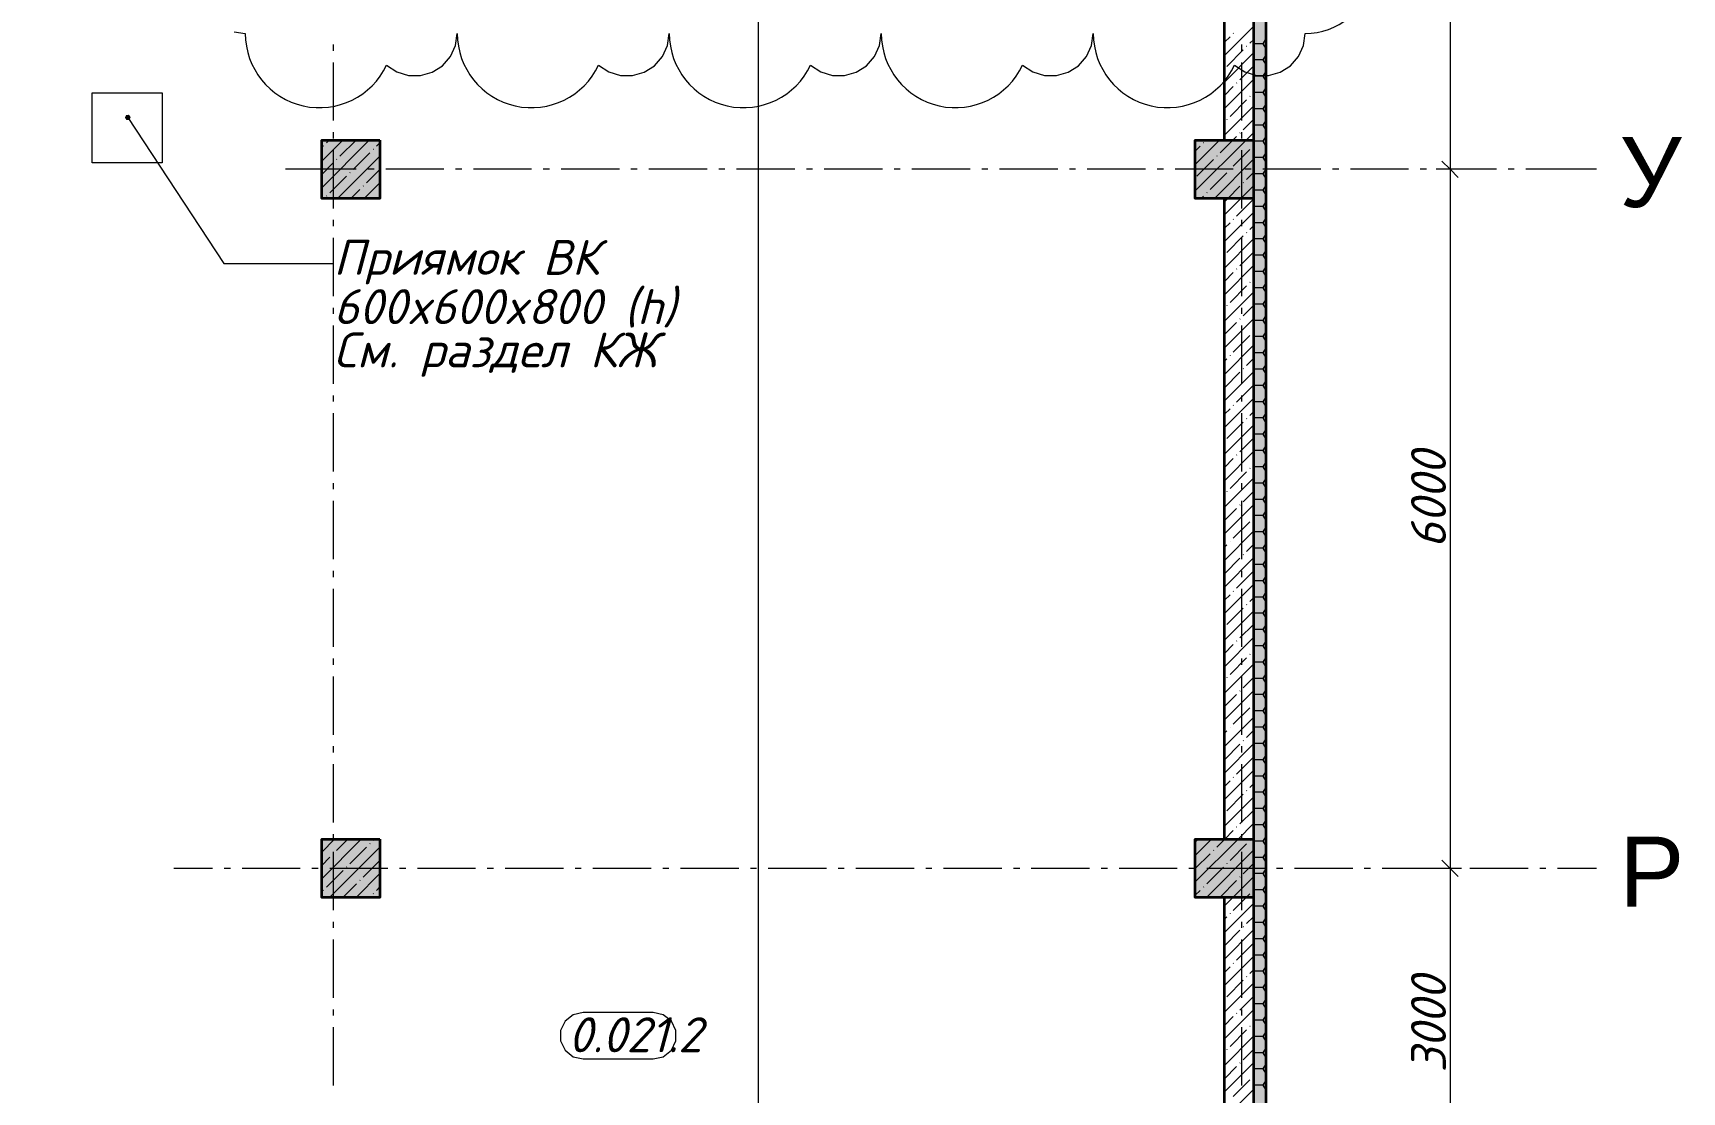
# Model space of a CAD drawing. Header units: millimetres. Extents: x -81576 to 1046824, y -248937 to 691537.
# Drawn here: x 189716 to 203873, y 564152 to 573242 of the extents above; entities that cross this region are included whole.
import ezdxf

# ---------------------------------------------------------------- set-up
doc = ezdxf.new("R2010")
doc.units = ezdxf.units.MM
doc.layers.add('0) расчет', color=172, linetype='Continuous', lineweight=30)
doc.layers.add('PDF _Геометрия', color=7, linetype='Continuous', true_color=0x1d1d1d)
doc.layers.add('PDF _Сплошная заливка', color=7, linetype='Continuous', true_color=0xffffff)
doc.layers.add('PDF _Текст', color=7, linetype='Continuous')
doc.styles.add('PDF ArialMT', font='arial.ttf')
doc.styles.add('PDF ISOCPEUR Italic', font='isocpeui.ttf')

msp = doc.modelspace()

# ---------------------------------------------------------------- hatches: boundary and pattern name
at = {"layer": 'PDF _Сплошная заливка', "true_color": 0x636466, "transparency": 33554559}
for points in [[(200296.5, 535819.5), (200296.5, 582548.4), (200196.5, 582548.4), (200196.5, 535819.5)], [(190515.9, 572538), (190504.7, 572515.7), (190518.4, 572494.8), (190543.3, 572496.3), (190554.6, 572518.6), (190540.9, 572539.5)], [(192194.5, 571821.6), (192694.5, 571821.6), (192694.5, 572321.6), (192194.5, 572321.6)], [(199694.5, 571821.6), (200194.5, 571821.6), (200194.5, 572321.6), (199694.5, 572321.6)], [(192194.5, 565821.6), (192694.5, 565821.6), (192694.5, 566321.6), (192194.5, 566321.6)], [(199694.5, 565821.6), (200194.5, 565821.6), (200194.5, 566321.6), (199694.5, 566321.6)]]:
    msp.add_hatch(color=251, dxfattribs=at).paths.add_polyline_path(points)

# ---------------------------------------------------------------- linework, layer by layer
at = {"layer": '0) расчет', "color": 1, "lineweight": 9}
msp.add_lwpolyline([(191442, 573251.5), (191538.5, 573237.5, 0.8010887), (192751.8, 572966.2), (192838.7, 572908.5), (192938.4, 572877.9), (193042.7, 572876.8), (193143.1, 572905.3), (193231.2, 572961), (193299.9, 573039.5), (193343.5, 573134.3), (193358.5, 573237.5, 0.8010922), (194571.8, 572966.2), (194658.7, 572908.5), (194758.4, 572877.9), (194862.7, 572876.8), (194963.1, 572905.3), (195051.2, 572961), (195119.9, 573039.5), (195163.5, 573134.3), (195178.5, 573237.5, 0.8010902), (196391.8, 572966.2), (196478.7, 572908.5), (196578.4, 572877.9), (196682.7, 572876.8), (196783.1, 572905.3), (196871.2, 572961), (196939.9, 573039.5), (196983.5, 573134.3), (196998.5, 573237.5, 0.8010887), (198211.8, 572966.2), (198298.7, 572908.5), (198398.4, 572877.9), (198502.7, 572876.8), (198603.1, 572905.3), (198691.2, 572961), (198759.9, 573039.5), (198803.5, 573134.3), (198818.5, 573237.5, 0.8010922), (200031.8, 572966.2), (200118.7, 572908.5), (200218.4, 572877.9), (200322.7, 572876.8), (200423.1, 572905.3), (200511.2, 572961), (200579.9, 573039.5), (200623.5, 573134.3), (200638.5, 573237.5, 0.8010855), (200891.9, 574370.9)], format="xyb", dxfattribs=at)
at = {"layer": 'PDF _Геометрия', "color": 8, "lineweight": 9, "true_color": 0x808080}
msp.add_lwpolyline([(195944.5, 532840), (195944.5, 588327.6)], dxfattribs=at)
at = {"layer": 'PDF _Геометрия', "color": 7, "lineweight": 13}
for points in [[(200304.5, 582548.4), (200304.5, 535821.5), (200304.5, 535711.5), (178294.5, 535711.5)], [(178294.5, 535719.5), (200296.5, 535719.5), (200296.5, 582548.4)]]:
    msp.add_lwpolyline(points, dxfattribs=at)
at = {"layer": 'PDF _Геометрия', "color": 7, "lineweight": 9}
for points in [[(178294.5, 535821.5), (200194.5, 535821.5), (200194.5, 582548.4)], [(178294.5, 535819.5), (200196.5, 535819.5), (200196.5, 582548.4)], [(201881, 581091.6), (201881, 580571.6), (201881, 575071.6), (201881, 572071.6), (201881, 566071.6), (201881, 563071.6), (201881, 557071.6), (201881, 554071.6), (201881, 548071.5), (201881, 547121.5), (201881, 545071.5), (201881, 539571.5), (201881, 539071.5), (201881, 535801.5)], [(192294.5, 573089.4), (192294.5, 573142.3)], [(200094.5, 573089.4), (200094.5, 573142.3)], [(192294.5, 572489.4), (192294.5, 572989.4)], [(200094.5, 572489.4), (200094.5, 572989.4)], [(190529.6, 572517.1), (191353.3, 571262.4), (192295.7, 571262.4)], [(192294.5, 572336.5), (192294.5, 572389.4)], [(200094.5, 572336.5), (200094.5, 572389.4)], [(192294.5, 571736.5), (192294.5, 572236.5)], [(200094.5, 571736.5), (200094.5, 572236.5)], [(201951, 572001.6), (201881, 572071.6), (201811, 572141.6)], [(192490.9, 572071.6), (191884.5, 572071.6)], [(192643.8, 572071.6), (192590.9, 572071.6)], [(193243.8, 572071.6), (192743.8, 572071.6)], [(193396.7, 572071.6), (193343.8, 572071.6)], [(193996.7, 572071.6), (193496.7, 572071.6)], [(194149.6, 572071.6), (194096.7, 572071.6)], [(194749.6, 572071.6), (194249.6, 572071.6)], [(194902.5, 572071.6), (194849.6, 572071.6)], [(195502.5, 572071.6), (195002.5, 572071.6)], [(195655.5, 572071.6), (195602.5, 572071.6)], [(196255.5, 572071.6), (195755.5, 572071.6)], [(196408.4, 572071.6), (196355.5, 572071.6)], [(197008.4, 572071.6), (196508.4, 572071.6)], [(197161.3, 572071.6), (197108.4, 572071.6)], [(197761.3, 572071.6), (197261.3, 572071.6)], [(197914.2, 572071.6), (197861.3, 572071.6)], [(198514.2, 572071.6), (198014.2, 572071.6)], [(198667.1, 572071.6), (198614.2, 572071.6)], [(199267.1, 572071.6), (198767.1, 572071.6)], [(199420, 572071.6), (199367.1, 572071.6)], [(200020, 572071.6), (199520, 572071.6)], [(200173, 572071.6), (200120, 572071.6)], [(200773, 572071.6), (200273, 572071.6)], [(200925.9, 572071.6), (200873, 572071.6)], [(201525.9, 572071.6), (201025.9, 572071.6)], [(201678.8, 572071.6), (201625.9, 572071.6)], [(201980, 572071.6), (201881, 572071.6), (201761, 572071.6)], [(202278.8, 572071.6), (201778.8, 572071.6)], [(202431.7, 572071.6), (202378.8, 572071.6)], [(203138.1, 572071.6), (202531.7, 572071.6)], [(192294.5, 571583.6), (192294.5, 571636.5)], [(200094.5, 571583.6), (200094.5, 571636.5)], [(192294.5, 570983.6), (192294.5, 571483.6)], [(200094.5, 570983.6), (200094.5, 571483.6)], [(192294.5, 570830.7), (192294.5, 570883.6)], [(200094.5, 570830.7), (200094.5, 570883.6)], [(192294.5, 570230.7), (192294.5, 570730.7)], [(200094.5, 570230.7), (200094.5, 570730.7)], [(192294.5, 570077.7), (192294.5, 570130.7)], [(200094.5, 570077.7), (200094.5, 570130.7)], [(192294.5, 569477.7), (192294.5, 569977.7)], [(200094.5, 569477.7), (200094.5, 569977.7)], [(192294.5, 569324.8), (192294.5, 569377.7)], [(200094.5, 569324.8), (200094.5, 569377.7)], [(192294.5, 568724.8), (192294.5, 569224.8)], [(200094.5, 568724.8), (200094.5, 569224.8)], [(192294.5, 568571.9), (192294.5, 568624.8)], [(200094.5, 568571.9), (200094.5, 568624.8)], [(192294.5, 567971.9), (192294.5, 568471.9)], [(200094.5, 567971.9), (200094.5, 568471.9)], [(192294.5, 567819), (192294.5, 567871.9)], [(200094.5, 567819), (200094.5, 567871.9)], [(192294.5, 567219), (192294.5, 567719)], [(200094.5, 567219), (200094.5, 567719)], [(192294.5, 567066.1), (192294.5, 567119)], [(200094.5, 567066.1), (200094.5, 567119)], [(192294.5, 566466.1), (192294.5, 566966.1)], [(200094.5, 566466.1), (200094.5, 566966.1)], [(192294.5, 566313.1), (192294.5, 566366.1)], [(200094.5, 566313.1), (200094.5, 566366.1)], [(192294.5, 565713.1), (192294.5, 566213.1)], [(200094.5, 565713.1), (200094.5, 566213.1)], [(201951, 566001.6), (201881, 566071.6), (201811, 566141.6)], [(191257.5, 566071.6), (190923.6, 566071.6)], [(191410.4, 566071.6), (191357.5, 566071.6)], [(192010.4, 566071.6), (191510.4, 566071.6)], [(192163.3, 566071.6), (192110.4, 566071.6)], [(192763.3, 566071.6), (192263.3, 566071.6)], [(192916.2, 566071.6), (192863.3, 566071.6)], [(193516.2, 566071.6), (193016.2, 566071.6)], [(193669.1, 566071.6), (193616.2, 566071.6)], [(194269.1, 566071.6), (193769.1, 566071.6)], [(194422.1, 566071.6), (194369.1, 566071.6)], [(195022.1, 566071.6), (194522.1, 566071.6)], [(195175, 566071.6), (195122.1, 566071.6)], [(195775, 566071.6), (195275, 566071.6)], [(195927.9, 566071.6), (195875, 566071.6)], [(196527.9, 566071.6), (196027.9, 566071.6)], [(196680.8, 566071.6), (196627.9, 566071.6)], [(197280.8, 566071.6), (196780.8, 566071.6)], [(197433.7, 566071.6), (197380.8, 566071.6)], [(198033.7, 566071.6), (197533.7, 566071.6)], [(198186.7, 566071.6), (198133.7, 566071.6)], [(198786.6, 566071.6), (198286.6, 566071.6)], [(198939.6, 566071.6), (198886.7, 566071.6)], [(199539.6, 566071.6), (199039.6, 566071.6)], [(199692.5, 566071.6), (199639.6, 566071.6)], [(200292.5, 566071.6), (199792.5, 566071.6)], [(200445.4, 566071.6), (200392.5, 566071.6)], [(201045.4, 566071.6), (200545.4, 566071.6)], [(201198.3, 566071.6), (201145.4, 566071.6)], [(201798.3, 566071.6), (201298.3, 566071.6)], [(201980, 566071.6), (201881, 566071.6), (201761, 566071.6)], [(201951.2, 566071.6), (201898.3, 566071.6)], [(202551.2, 566071.6), (202051.2, 566071.6)], [(202704.2, 566071.6), (202651.2, 566071.6)], [(203138.1, 566071.6), (202804.2, 566071.6)], [(192294.5, 565560.2), (192294.5, 565613.1)], [(200094.5, 565560.2), (200094.5, 565613.1)], [(192294.5, 564960.2), (192294.5, 565460.2)], [(200094.5, 564960.2), (200094.5, 565460.2)], [(192294.5, 564807.3), (192294.5, 564860.2)], [(200094.5, 564807.3), (200094.5, 564860.2)], [(192294.5, 564207.3), (192294.5, 564707.3)], [(200094.5, 564207.3), (200094.5, 564707.3)]]:
    msp.add_lwpolyline(points, dxfattribs=at)
at = {"layer": 'PDF _Геометрия', "color": 7, "lineweight": 35}
for points in [[(200194.5, 582548.4), (200194.5, 536321.5), (199944.5, 536321.5), (199944.5, 554071.6), (196944.5, 554071.6), (196944.5, 554321.6), (199944.5, 554321.6), (199944.5, 556821.6)], [(199944.5, 572321.6), (199944.5, 574296.6)], [(199944.5, 566321.6), (199944.5, 571821.6)], [(199944.5, 563321.6), (199944.5, 565821.6)]]:
    msp.add_lwpolyline(points, dxfattribs=at)
at = {"layer": 'PDF _Геометрия', "lineweight": 9}
for points in [[(200194.5, 573298.2), (199944.5, 573048.2)], [(200023, 573240.7), (200020.7, 573238.4)], [(199992.2, 573209.8), (199944.5, 573162.2)], [(200106.2, 573095.8), (199963.6, 572953.2)], [(200137.1, 573126.7), (200134.7, 573124.3)], [(200194.5, 573184.1), (200163.2, 573152.8)], [(200275, 573149.7), (200196.5, 573149.7)], [(200274.9, 573149.7), (200296.5, 573112.3)], [(200296.5, 573187.1), (200275, 573149.7)], [(200194.5, 573070.1), (199944.5, 572820.1)], [(200194.5, 572956), (200077.7, 572839.2)], [(200275, 573010), (200196.5, 573010)], [(200274.9, 573010), (200296.5, 572972.6)], [(200296.5, 573047.4), (200275, 573010)], [(200194.5, 572842), (199944.5, 572592)], [(200051.6, 572813), (200049.2, 572810.7)], [(200275, 572870.3), (200196.5, 572870.3)], [(200274.9, 572870.3), (200296.5, 572833)], [(200296.5, 572907.7), (200275, 572870.4)], [(200020.7, 572782.2), (199944.5, 572706)], [(200134.7, 572668.1), (199992.2, 572525.5)], [(200165.6, 572699), (200163.2, 572696.6)], [(200194.5, 572727.9), (200191.7, 572725.1)], [(200275, 572730.7), (200196.5, 572730.7)], [(200274.9, 572730.7), (200296.5, 572693.3)], [(200296.5, 572768), (200275, 572730.7)], [(200194.5, 572613.9), (199944.5, 572363.9)], [(200275, 572591), (200196.5, 572591)], [(200274.9, 572591), (200296.5, 572553.6)], [(200296.5, 572628.4), (200275, 572591)], [(200194.5, 572385.8), (200130.3, 572321.6), (199694.5, 571885.8)], [(199966, 572499.4), (199963.6, 572497)], [(200080.1, 572385.4), (200077.7, 572383)], [(200194.5, 572499.8), (200106.2, 572411.5)], [(200275, 572451.3), (200196.5, 572451.3)], [(200274.9, 572451.3), (200296.5, 572413.9)], [(200296.5, 572488.7), (200275, 572451.3)], [(192375, 572321.6), (192194.5, 572141.1)], [(192603.1, 572321.6), (192194.5, 571913)], [(192210.7, 572271.3), (192208.3, 572268.9)], [(192260.9, 572321.6), (192236.8, 572297.4)], [(192489, 572321.6), (192350.9, 572183.4)], [(192638.3, 572242.8), (192636, 572240.4)], [(192694.5, 572299), (192664.5, 572268.9)], [(199902.2, 572321.6), (199694.5, 572113.9)], [(199735.6, 572268.9), (199694.5, 572227.9)], [(199766.4, 572299.8), (199764.1, 572297.4)], [(200049.2, 572354.5), (200016.3, 572321.6), (199906.6, 572211.9)], [(200163.2, 572240.4), (200020.7, 572097.9)], [(200194.1, 572271.3), (200191.7, 572268.9)], [(200275, 572311.6), (200196.5, 572311.6)], [(200274.9, 572311.6), (200296.5, 572274.2)], [(200296.5, 572349), (200275, 572311.6)], [(192293.8, 572126.4), (192194.5, 572027.1)], [(192324.7, 572157.3), (192322.3, 572154.9)], [(192694.5, 572184.9), (192331.2, 571821.6)], [(192607.5, 572211.9), (192464.9, 572069.3)], [(199849.6, 572154.9), (199707, 572012.3)], [(200194.5, 572157.7), (199858.4, 571821.6)], [(199880.5, 572185.8), (199878.1, 572183.4)], [(200275, 572171.9), (200196.5, 572171.9)], [(200274.9, 572171.9), (200296.5, 572134.6)], [(200296.5, 572209.3), (200275, 572172)], [(192407.9, 572012.3), (192265.3, 571869.8)], [(192438.8, 572043.2), (192436.4, 572040.8)], [(192694.5, 571956.8), (192559.3, 571821.6)], [(192694.5, 572070.9), (192579, 571955.3)], [(199963.6, 572040.8), (199821.1, 571898.3)], [(199994.5, 572071.7), (199992.2, 572069.3)], [(200108.6, 571957.7), (200106.2, 571955.3)], [(200194.5, 572043.6), (200134.7, 571983.8)], [(200275, 572032.3), (200196.5, 572032.3)], [(200274.9, 572032.3), (200296.5, 571994.9)], [(200296.5, 572069.6), (200275, 572032.3)], [(192239.2, 571843.6), (192236.8, 571841.2)], [(192521.9, 571898.3), (192445.2, 571821.6)], [(192552.8, 571929.2), (192550.4, 571926.8)], [(192694.5, 571842.8), (192693, 571841.2)], [(199764.1, 571841.2), (199744.4, 571821.6)], [(199794.9, 571872.1), (199792.6, 571869.8)], [(200194.5, 571929.6), (200086.5, 571821.6), (199944.5, 571679.6)], [(200077.7, 571926.8), (199972.5, 571821.6), (199944.5, 571793.6)], [(200191.7, 571812.7), (200049.2, 571670.2)], [(200275, 571892.6), (200196.5, 571892.6)], [(200274.9, 571892.6), (200296.5, 571855.2)], [(200296.5, 571930), (200275, 571892.6)], [(200194.5, 571701.5), (199944.5, 571451.5)], [(200275, 571752.9), (200196.5, 571752.9)], [(200274.9, 571752.9), (200296.5, 571715.5)], [(200296.5, 571790.3), (200275, 571752.9)], [(199992.2, 571613.1), (199944.5, 571565.5)], [(200023, 571644), (200020.7, 571641.7)], [(200137.1, 571530), (200134.7, 571527.6)], [(200194.5, 571587.4), (200163.2, 571556.1)], [(200275, 571613.2), (200196.5, 571613.2)], [(200274.9, 571613.2), (200296.5, 571575.8)], [(200296.5, 571650.6), (200275, 571613.2)], [(200194.5, 571473.4), (199944.5, 571223.4)], [(200106.2, 571499.1), (199963.6, 571356.5)], [(200275, 571473.5), (200196.5, 571473.5)], [(200274.9, 571473.5), (200296.5, 571436.2)], [(200296.5, 571510.9), (200275, 571473.5)], [(200194.5, 571245.3), (199944.5, 570995.3)], [(200194.5, 571359.3), (200077.7, 571242.5)], [(200275, 571333.8), (200196.5, 571333.8)], [(200274.9, 571333.8), (200296.5, 571296.5)], [(200296.5, 571371.2), (200275, 571333.9)], [(200020.7, 571185.5), (199944.5, 571109.3)], [(200051.6, 571216.3), (200049.2, 571214)], [(200165.6, 571102.3), (200163.2, 571099.9)], [(200194.5, 571131.2), (200191.7, 571128.4)], [(200275, 571194.2), (200196.5, 571194.2)], [(200274.9, 571194.2), (200296.5, 571156.8)], [(200296.5, 571231.5), (200275, 571194.2)], [(200194.5, 571017.2), (199944.5, 570767.2)], [(200134.7, 571071.4), (199992.2, 570928.9)], [(200275, 571054.5), (200196.5, 571054.5)], [(200274.9, 571054.5), (200296.5, 571017.1)], [(200296.5, 571091.9), (200275, 571054.5)], [(200296.5, 570952.2), (200275, 570914.8)], [(199966, 570902.7), (199963.6, 570900.3)], [(200194.5, 570903.1), (200106.2, 570814.8)], [(200275, 570914.8), (200196.5, 570914.8)], [(200274.9, 570914.8), (200296.5, 570877.4)], [(200296.5, 570812.5), (200275, 570775.1)], [(200194.5, 570789.1), (199944.5, 570539.1)], [(200049.2, 570757.8), (199944.5, 570653.1)], [(200080.1, 570788.7), (200077.7, 570786.3)], [(200194.1, 570674.6), (200191.7, 570672.2)], [(200275, 570775.1), (200196.5, 570775.1)], [(200274.9, 570775.1), (200296.5, 570737.7)], [(200296.5, 570672.8), (200275, 570635.5)], [(200194.5, 570561), (199944.5, 570311)], [(200163.2, 570643.7), (200020.7, 570501.2)], [(200275, 570635.4), (200196.5, 570635.4)], [(200274.9, 570635.4), (200296.5, 570598.1)], [(200296.5, 570533.1), (200275, 570495.8)], [(199963.6, 570444.1), (199944.5, 570425)], [(199994.5, 570475), (199992.2, 570472.7)], [(200194.5, 570446.9), (200134.7, 570387.1)], [(200275, 570495.8), (200196.5, 570495.8)], [(200274.9, 570495.8), (200296.5, 570458.4)], [(200296.5, 570393.5), (200275, 570356.1)], [(200194.5, 570332.9), (199944.5, 570082.9)], [(200077.7, 570330.1), (199944.5, 570196.9)], [(200108.6, 570361), (200106.2, 570358.6)], [(200275, 570356.1), (200196.5, 570356.1)], [(200274.9, 570356.1), (200296.5, 570318.7)], [(200296.5, 570253.8), (200275, 570216.4)], [(200194.5, 570104.8), (199944.5, 569854.8)], [(200191.7, 570216), (200049.2, 570073.5)], [(200275, 570216.4), (200196.5, 570216.4)], [(200274.9, 570216.4), (200296.5, 570179)], [(200296.5, 570114.1), (200275, 570076.7)], [(199992.2, 570016.5), (199944.5, 569968.8)], [(200023, 570047.3), (200020.7, 570045)], [(200194.5, 569990.7), (200163.2, 569959.4)], [(200275, 570076.7), (200196.5, 570076.7)], [(200274.9, 570076.7), (200296.5, 570039.3)], [(200296.5, 569974.4), (200275, 569937.1)], [(200194.5, 569876.7), (199944.5, 569626.7)], [(200106.2, 569902.4), (199963.6, 569759.8)], [(200137.1, 569933.3), (200134.7, 569930.9)], [(200275, 569937), (200196.5, 569937)], [(200274.9, 569937), (200296.5, 569899.7)], [(200296.5, 569834.7), (200275, 569797.4)], [(200194.5, 569762.6), (200077.7, 569645.8)], [(200275, 569797.4), (200196.5, 569797.4)], [(200274.9, 569797.4), (200296.5, 569760)], [(200296.5, 569695.1), (200275, 569657.7)], [(200194.5, 569648.6), (199944.5, 569398.6)], [(200020.7, 569588.8), (199944.5, 569512.6)], [(200051.6, 569619.7), (200049.2, 569617.3)], [(200275, 569657.7), (200196.5, 569657.7)], [(200274.9, 569657.7), (200296.5, 569620.3)], [(200296.5, 569555.4), (200275, 569518)], [(200194.5, 569420.5), (199944.5, 569170.5)], [(200134.7, 569474.7), (199992.2, 569332.2)], [(200165.6, 569505.6), (200163.2, 569503.2)], [(200194.5, 569534.5), (200191.7, 569531.7)], [(200275, 569518), (200196.5, 569518)], [(200274.9, 569518), (200296.5, 569480.6)], [(200296.5, 569415.7), (200275, 569378.3)], [(199966, 569306), (199963.6, 569303.6)], [(200194.5, 569306.4), (200106.2, 569218.1)], [(200275, 569378.3), (200196.5, 569378.3)], [(200274.9, 569378.3), (200296.5, 569340.9)], [(200296.5, 569276), (200275, 569238.6)], [(200194.5, 569192.4), (199944.5, 568942.4)], [(200049.2, 569161.1), (199944.5, 569056.4)], [(200080.1, 569192), (200077.7, 569189.6)], [(200275, 569238.6), (200196.5, 569238.6)], [(200274.9, 569238.6), (200296.5, 569201.2)], [(200296.5, 569136.3), (200275, 569099)], [(200163.2, 569047), (200020.7, 568904.5)], [(200194.1, 569077.9), (200191.7, 569075.5)], [(200275, 569098.9), (200196.5, 569098.9)], [(200274.9, 569098.9), (200296.5, 569061.6)], [(200296.5, 568996.6), (200275, 568959.3)], [(200194.5, 568964.3), (199944.5, 568714.3)], [(199963.6, 568847.5), (199944.5, 568828.3)], [(199994.5, 568878.3), (199992.2, 568876)], [(200194.5, 568850.2), (200134.7, 568790.4)], [(200275, 568959.3), (200196.5, 568959.3)], [(200274.9, 568959.3), (200296.5, 568921.9)], [(200296.5, 568857), (200275, 568819.6)], [(200194.5, 568736.2), (199944.5, 568486.2)], [(200077.7, 568733.4), (199944.5, 568600.2)], [(200108.6, 568764.3), (200106.2, 568761.9)], [(200275, 568819.6), (200196.5, 568819.6)], [(200274.9, 568819.6), (200296.5, 568782.2)], [(200296.5, 568717.3), (200275, 568679.9)], [(200191.7, 568619.4), (200049.2, 568476.8)], [(200275, 568679.9), (200196.5, 568679.9)], [(200274.9, 568679.9), (200296.5, 568642.5)], [(200296.5, 568577.6), (200275, 568540.2)], [(200194.5, 568508.1), (199944.5, 568258.1)], [(199992.2, 568419.8), (199944.5, 568372.1)], [(200023, 568450.6), (200020.7, 568448.3)], [(200275, 568540.2), (200196.5, 568540.2)], [(200274.9, 568540.2), (200296.5, 568502.8)], [(200296.5, 568437.9), (200275, 568400.6)], [(200194.5, 568280), (199944.5, 568030)], [(200106.2, 568305.7), (199963.6, 568163.2)], [(200137.1, 568336.6), (200134.7, 568334.2)], [(200194.5, 568394), (200163.2, 568362.7)], [(200275, 568400.5), (200196.5, 568400.5)], [(200274.9, 568400.5), (200296.5, 568363.2)], [(200296.5, 568298.2), (200275, 568260.9)], [(200194.5, 568165.9), (200077.7, 568049.1)], [(200275, 568260.9), (200196.5, 568260.9)], [(200275, 568121.2), (200196.5, 568121.2)], [(200274.9, 568260.9), (200296.5, 568223.5)], [(200274.9, 568121.2), (200296.5, 568083.8)], [(200296.5, 568158.6), (200275, 568121.2)], [(200194.5, 568051.9), (199944.5, 567801.9)], [(200020.7, 567992.1), (199944.5, 567915.9)], [(200051.6, 568023), (200049.2, 568020.6)], [(200275, 567981.5), (200196.5, 567981.5)], [(200274.9, 567981.5), (200296.5, 567944.1)], [(200296.5, 568018.9), (200275, 567981.5)], [(200134.7, 567878), (199992.2, 567735.5)], [(200165.6, 567908.9), (200163.2, 567906.5)], [(200194.5, 567937.8), (200191.7, 567935.1)], [(200275, 567841.8), (200196.5, 567841.8)], [(200274.9, 567841.8), (200296.5, 567804.4)], [(200296.5, 567879.2), (200275, 567841.8)], [(200194.5, 567823.8), (199944.5, 567573.8)], [(199966, 567709.3), (199963.6, 567707)], [(200194.5, 567709.7), (200106.2, 567621.4)], [(200275, 567702.1), (200196.5, 567702.1)], [(200274.9, 567702.1), (200296.5, 567664.8)], [(200296.5, 567739.5), (200275, 567702.2)], [(200194.5, 567595.7), (199944.5, 567345.7)], [(200049.2, 567564.4), (199944.5, 567459.7)], [(200080.1, 567595.3), (200077.7, 567592.9)], [(200275, 567562.5), (200196.5, 567562.5)], [(200274.9, 567562.4), (200296.5, 567525.1)], [(200296.5, 567599.8), (200275, 567562.5)], [(200163.2, 567450.3), (200020.7, 567307.8)], [(200194.1, 567481.2), (200191.7, 567478.9)], [(200275, 567422.8), (200196.5, 567422.8)], [(200274.9, 567422.8), (200296.5, 567385.4)], [(200296.5, 567460.2), (200275, 567422.8)], [(200194.5, 567367.6), (199944.5, 567117.6)], [(199994.5, 567281.6), (199992.2, 567279.3)], [(200275, 567283.1), (200196.5, 567283.1)], [(200274.9, 567283.1), (200296.5, 567245.7)], [(200296.5, 567320.5), (200275, 567283.1)], [(199963.6, 567250.8), (199944.5, 567231.6)], [(200194.5, 567139.5), (199944.5, 566889.5)], [(200077.7, 567136.7), (199944.5, 567003.5)], [(200108.6, 567167.6), (200106.2, 567165.2)], [(200194.5, 567253.5), (200134.7, 567193.7)], [(200275, 567143.4), (200196.5, 567143.4)], [(200274.9, 567143.4), (200296.5, 567106)], [(200296.5, 567180.8), (200275, 567143.4)], [(200191.7, 567022.7), (200049.2, 566880.1)], [(200275, 567003.7), (200196.5, 567003.7)], [(200274.9, 567003.7), (200296.5, 566966.3)], [(200296.5, 567041.1), (200275, 567003.7)], [(200194.5, 566911.4), (199944.5, 566661.4)], [(200023, 566854), (200020.7, 566851.6)], [(200275, 566864), (200196.5, 566864)], [(200274.9, 566864), (200296.5, 566826.7)], [(200296.5, 566901.4), (200275, 566864.1)], [(199992.2, 566823.1), (199944.5, 566775.4)], [(200106.2, 566709), (199963.6, 566566.5)], [(200137.1, 566739.9), (200134.7, 566737.5)], [(200194.5, 566797.3), (200163.2, 566766.1)], [(200275, 566724.4), (200196.5, 566724.4)], [(200274.9, 566724.4), (200296.5, 566687)], [(200296.5, 566761.7), (200275, 566724.4)], [(200194.5, 566683.3), (199944.5, 566433.3)], [(200194.5, 566569.2), (200077.7, 566452.4)], [(200275, 566584.7), (200196.5, 566584.7)], [(200274.9, 566584.7), (200296.5, 566547.3)], [(200296.5, 566622.1), (200275, 566584.7)], [(200194.5, 566455.2), (200060.9, 566321.6), (199694.5, 565955.2)], [(200051.6, 566426.3), (200049.2, 566423.9)], [(200275, 566445), (200196.5, 566445)], [(200274.9, 566445), (200296.5, 566407.6)], [(200296.5, 566482.4), (200275, 566445)], [(192305.5, 566321.6), (192194.5, 566210.5)], [(192533.6, 566321.6), (192194.5, 565982.4)], [(192419.6, 566321.6), (192322.3, 566224.3)], [(192609.8, 566283.7), (192607.5, 566281.3)], [(192647.7, 566321.6), (192636, 566309.9)], [(199832.8, 566321.6), (199694.5, 566183.3)], [(199707, 566309.9), (199694.5, 566297.3)], [(200020.7, 566395.4), (199946.8, 566321.6), (199878.1, 566252.8)], [(200134.7, 566281.3), (199992.2, 566138.8)], [(200165.6, 566312.2), (200163.2, 566309.9)], [(200194.5, 566341.1), (200191.7, 566338.4)], [(200275, 566305.3), (200196.5, 566305.3)], [(200274.9, 566305.3), (200296.5, 566267.9)], [(200296.5, 566342.7), (200275, 566305.3)], [(192265.3, 566167.3), (192194.5, 566096.5)], [(192694.5, 566254.3), (192261.7, 565821.6)], [(192296.2, 566198.2), (192293.8, 566195.8)], [(192579, 566252.8), (192436.4, 566110.3)], [(192693, 566138.8), (192550.4, 565996.2)], [(199821.1, 566195.8), (199694.5, 566069.2)], [(200194.5, 566227.1), (199789, 565821.6)], [(199852, 566226.7), (199849.6, 566224.3)], [(200275, 566165.6), (200196.5, 566165.6)], [(200274.9, 566165.6), (200296.5, 566128.3)], [(200296.5, 566203), (200275, 566165.7)], [(192379.4, 566053.2), (192236.8, 565910.7)], [(192410.3, 566084.1), (192407.9, 566081.8)], [(192694.5, 566026.2), (192489.8, 565821.6)], [(199935.1, 566081.8), (199792.6, 565939.2)], [(200194.5, 565999), (200017.1, 565821.6), (199944.5, 565749)], [(199966, 566112.6), (199963.6, 566110.3)], [(200080.1, 565998.6), (200077.7, 565996.2)], [(200194.5, 566113), (200106.2, 566024.7)], [(200275, 566026), (200196.5, 566026)], [(200274.9, 566026), (200296.5, 565988.6)], [(200296.5, 566063.3), (200275, 566026)], [(192210.7, 565884.5), (192208.3, 565882.2)], [(192493.4, 565939.2), (192375.8, 565821.6)], [(192524.3, 565970.1), (192521.9, 565967.7)], [(192638.3, 565856), (192636, 565853.7)], [(192694.5, 565912.2), (192664.5, 565882.2)], [(199735.6, 565882.2), (199694.5, 565841.1)], [(199766.4, 565913.1), (199764.1, 565910.7)], [(200049.2, 565967.7), (199906.6, 565825.1)], [(200194.1, 565884.5), (200191.7, 565882.2)], [(200275, 565886.3), (200196.5, 565886.3)], [(200274.9, 565886.3), (200296.5, 565848.9)], [(200296.5, 565923.7), (200275, 565886.3)], [(192607.5, 565825.1), (192603.9, 565821.6)], [(200194.5, 565770.9), (199944.5, 565520.9)], [(200163.2, 565853.7), (200131.1, 565821.6), (200020.7, 565711.1)], [(200275, 565746.6), (200196.5, 565746.6)], [(200274.9, 565746.6), (200296.5, 565709.2)], [(200296.5, 565784), (200275, 565746.6)], [(199963.6, 565654.1), (199944.5, 565634.9)], [(199994.5, 565685), (199992.2, 565682.6)], [(200194.5, 565656.8), (200134.7, 565597)], [(200275, 565606.9), (200196.5, 565606.9)], [(200274.9, 565606.9), (200296.5, 565569.5)], [(200296.5, 565644.3), (200275, 565606.9)], [(200194.5, 565542.8), (199944.5, 565292.8)], [(200077.7, 565540), (199944.5, 565406.8)], [(200108.6, 565570.9), (200106.2, 565568.5)], [(200275, 565467.2), (200196.5, 565467.2)], [(200274.9, 565467.2), (200296.5, 565429.9)], [(200296.5, 565504.6), (200275, 565467.3)], [(200194.5, 565314.7), (199944.5, 565064.7)], [(200191.7, 565426), (200049.2, 565283.4)], [(200275, 565327.6), (200196.5, 565327.6)], [(200274.9, 565327.5), (200296.5, 565290.2)], [(200296.5, 565364.9), (200275, 565327.6)], [(199992.2, 565226.4), (199944.5, 565178.7)], [(200023, 565257.3), (200020.7, 565254.9)], [(200194.5, 565200.6), (200163.2, 565169.4)], [(200275, 565187.9), (200196.5, 565187.9)], [(200274.9, 565187.9), (200296.5, 565150.5)], [(200296.5, 565225.3), (200275, 565187.9)], [(200194.5, 565086.6), (199944.5, 564836.6)], [(200106.2, 565112.3), (199963.6, 564969.8)], [(200137.1, 565143.2), (200134.7, 565140.8)], [(200275, 565048.2), (200196.5, 565048.2)], [(200274.9, 565048.2), (200296.5, 565010.8)], [(200296.5, 565085.6), (200275, 565048.2)], [(200194.5, 564972.6), (200077.7, 564855.7)], [(200275, 564908.5), (200196.5, 564908.5)], [(200274.9, 564908.5), (200296.5, 564871.1)], [(200296.5, 564945.9), (200275, 564908.5)], [(200194.5, 564858.5), (199944.5, 564608.5)], [(200020.7, 564798.7), (199944.5, 564722.6)], [(200051.6, 564829.6), (200049.2, 564827.2)], [(200194.5, 564744.5), (200191.7, 564741.7)], [(200275, 564768.8), (200196.5, 564768.8)], [(200274.9, 564768.8), (200296.5, 564731.4)], [(200296.5, 564806.2), (200275, 564768.8)], [(200194.5, 564630.4), (199944.5, 564380.4)], [(200134.7, 564684.7), (199992.2, 564542.1)], [(200165.6, 564715.5), (200163.2, 564713.2)], [(200275, 564629.1), (200196.5, 564629.1)], [(200274.9, 564629.1), (200296.5, 564591.8)], [(200296.5, 564666.5), (200275, 564629.2)], [(199966, 564515.9), (199963.6, 564513.6)], [(200194.5, 564516.4), (200106.2, 564428)], [(200275, 564489.5), (200196.5, 564489.5)], [(200274.9, 564489.5), (200296.5, 564452.1)], [(200296.5, 564526.8), (200275, 564489.5)], [(200194.5, 564402.3), (199944.5, 564152.3)], [(200049.2, 564371), (199944.5, 564266.4)], [(200080.1, 564401.9), (200077.7, 564399.5)], [(200275, 564349.8), (200196.5, 564349.8)], [(200274.9, 564349.8), (200296.5, 564312.4)], [(200296.5, 564387.2), (200275, 564349.8)], [(200194.5, 564174.2), (199944.5, 563924.2)], [(200163.2, 564257), (200020.7, 564114.4)], [(200194.1, 564287.8), (200191.7, 564285.5)], [(200275, 564210.1), (200196.5, 564210.1)], [(200274.9, 564210.1), (200296.5, 564172.7)], [(200296.5, 564247.5), (200275, 564210.1)]]:
    msp.add_lwpolyline(points, dxfattribs=at)
at = {"layer": 'PDF _Геометрия', "color": 7, "lineweight": 9}
for points in [[(190824.3, 572127.7), (190224.3, 572127.7), (190224.3, 572727.7), (190824.3, 572727.7)], [(190824.3, 572127.7), (190224.3, 572127.7), (190224.3, 572727.7), (190824.3, 572727.7)], [(195040.2, 564835.3), (194440.2, 564835.3), (194353.4, 564815.5), (194283.8, 564760), (194245.2, 564679.8), (194245.2, 564590.8), (194283.8, 564510.6), (194353.4, 564455.1), (194440.2, 564435.3), (195040.2, 564435.3), (195126.9, 564455.1), (195196.5, 564510.6), (195235.1, 564590.8), (195235.1, 564679.8), (195196.5, 564760), (195126.9, 564815.5)]]:
    msp.add_lwpolyline(points, close=True, dxfattribs=at)
at = {"layer": 'PDF _Геометрия', "color": 7, "lineweight": 35}
for points in [[(192694.5, 572321.6), (192694.5, 571821.6), (192194.5, 571821.6), (192194.5, 572321.6)], [(200194.5, 572321.6), (200194.5, 571821.6), (199694.5, 571821.6), (199694.5, 572321.6)], [(192694.5, 566321.6), (192694.5, 565821.6), (192194.5, 565821.6), (192194.5, 566321.6)], [(200194.5, 566321.6), (200194.5, 565821.6), (199694.5, 565821.6), (199694.5, 566321.6)]]:
    msp.add_lwpolyline(points, close=True, dxfattribs=at)

# ---------------------------------------------------------------- texts
at = {"layer": 'PDF _Текст', "attachment_point": 4}
for s, insert, char_height, style in [('У', (203336.2, 572043.4), 600, 'PDF ArialMT'), ('Приямок ВК', (192295.7, 571275), 300, 'PDF ISOCPEUR Italic'), ('600x600x800 (h)', (192295.7, 570878.1), 300, 'PDF ISOCPEUR Italic'), ('См. раздел КЖ', (192295.7, 570481.2), 300, 'PDF ISOCPEUR Italic'), ('Р', (203333.5, 566043.4), 600, 'PDF ArialMT'), ('0.021.2', (194311, 564643.2), 300, 'PDF ISOCPEUR Italic')]:
    msp.add_mtext(s, dxfattribs=dict(at, insert=insert, char_height=char_height, style=style))
at = {"layer": 'PDF _Текст', "char_height": 300, "attachment_point": 4, "rotation": 90, "style": 'PDF ISOCPEUR Italic'}
for s, insert in [('6000', (201696.3, 568818.7)), ('3000', (201696.3, 564318.7))]:
    msp.add_mtext(s, dxfattribs=dict(at, insert=insert))

doc.saveas('drawing.dxf')
